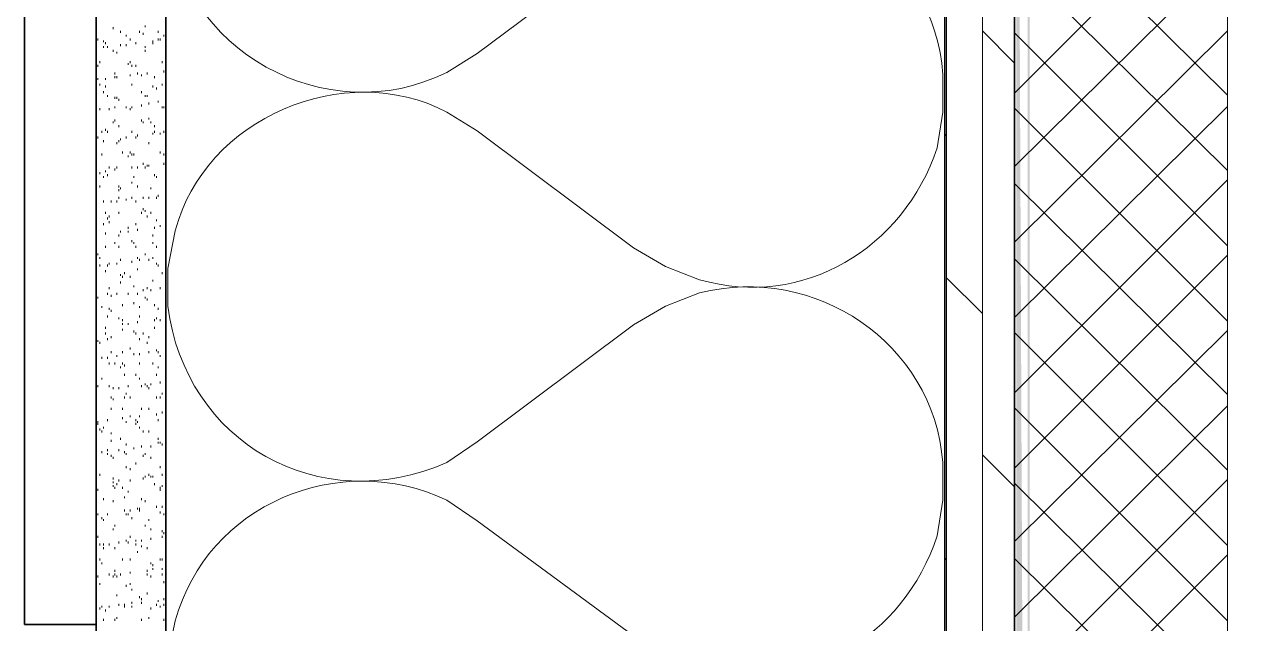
# Model space of a CAD drawing. Header units: inches. Extents: x 5 to 516, y -193 to 129.
# Drawn here: x 49.004 to 49.723, y -190.385 to -190.032 of the extents above; entities that cross this region are included whole.
import ezdxf

# ---------------------------------------------------------------- set-up
doc = ezdxf.new("R2010")
doc.units = ezdxf.units.IN
doc.header["$MEASUREMENT"] = 0
doc.layers.add('PDF7_Geometry', color=7, linetype='Continuous')
doc.layers.add('PDF7_Solid Fills', color=7, linetype='Continuous')

msp = doc.modelspace()

# ---------------------------------------------------------------- hatches: boundary and pattern name
at = {"layer": 'PDF7_Solid Fills', "transparency": 33554559}
h = msp.add_hatch(color=256, dxfattribs=at)
h.paths.add_polyline_path([(49.5935534, -190.8846732), (49.5879978, -189.5746731), (49.5879978, -190.8891177), (49.8679977, -190.8891177), (49.8702199, -190.8846734), (49.9935527, -190.8846734), (49.9935527, -190.8791178), (49.8668867, -190.8791178), (49.8646645, -190.8846734)])
h.paths.add_polyline_path([(49.5935532, -189.5757854), (49.5924421, -172.2280057), (49.5924421, -189.5757854)])
msp.add_hatch(color=256, dxfattribs=at).paths.add_polyline_path([(49.5957753, -189.6791176), (49.5946642, -189.6791176), (49.5946642, -190.8946733), (49.5957753, -190.8946733)])

# ---------------------------------------------------------------- linework, layer by layer
at = {"layer": 'PDF7_Geometry', "lineweight": 35}
for points in [[(49.545775, -172.2280057), (49.545775, -190.8946738), (49.5868862, -190.8946738), (49.5868862, -172.2280057)], [(49.0035534, -182.0613395), (49.0035534, -190.3857844), (49.0457756, -190.3857844), (49.0457756, -182.0613395)], [(49.045775, -182.0613392), (49.045775, -190.8535621), (49.0868861, -190.8535621), (49.0868861, -182.0613392)]]:
    msp.add_lwpolyline(points, close=True, dxfattribs=at)
at = {"layer": 'PDF7_Geometry', "lineweight": 15}
for points in [[(49.5468861, -190.8946733), (49.5468861, -172.2280051)], [(49.5679975, -190.8946733), (49.5679975, -172.2280051)], [(49.5868867, -190.0724511), (49.7124423, -189.9468955)], [(49.7124417, -190.0735622), (49.5868862, -189.9491177)], [(49.2524424, -190.0602288), (49.2702201, -190.0491177), (49.3624424, -189.9802288), (49.3813313, -189.9691177), (49.4013313, -189.96134)], [(49.7124417, -190.1180065), (49.5868862, -189.9935621)], [(49.5868867, -190.1157844), (49.7124423, -189.9913399)], [(49.055775, -190.0346737), (49.055775, -190.0335627)], [(49.0746639, -190.0335627), (49.0746639, -190.0324516)], [(49.0468861, -190.0413401), (49.0468861, -190.0402291)], [(49.0602194, -190.0368959), (49.0602194, -190.0357848)], [(49.0635528, -190.039118), (49.0635528, -190.0380069)], [(49.065775, -190.0413401), (49.065775, -190.0402291)], [(49.0713306, -190.0368959), (49.0713306, -190.0357848)], [(49.0735528, -190.0380069), (49.0735528, -190.0368959)], [(49.0824417, -190.0368959), (49.0824417, -190.0357848)], [(49.0824417, -190.0413401), (49.0824417, -190.0402291)], [(49.0835528, -190.0413401), (49.0835528, -190.0402291)], [(49.085775, -190.039118), (49.085775, -190.0380069)], [(49.5868867, -190.0546732), (49.5679979, -190.0357843)], [(49.7124417, -190.1624511), (49.5868862, -190.0368956)], [(49.5868867, -190.1602287), (49.7124423, -190.0357843)], [(49.0502194, -190.0424512), (49.0502194, -190.0413401)], [(49.0502194, -190.0457844), (49.0502194, -190.0446733)], [(49.0513306, -190.0435623), (49.0513306, -190.0424512)], [(49.0524417, -190.0457844), (49.0524417, -190.0446733)], [(49.055775, -190.0480071), (49.055775, -190.046896)], [(49.0579972, -190.0491182), (49.0579972, -190.0480071)], [(49.0602194, -190.0446733), (49.0602194, -190.0435623)], [(49.0635528, -190.0446733), (49.0635528, -190.0435623)], [(49.0691083, -190.0435623), (49.0691083, -190.0424512)], [(49.0746639, -190.0457844), (49.0746639, -190.0446733)], [(49.0746639, -190.0480071), (49.0746639, -190.046896)], [(49.0791083, -190.0435623), (49.0791083, -190.0424512), (49.0791083, -190.0413401)], [(49.0479972, -190.0546735), (49.0479972, -190.0535624)], [(49.0646639, -190.0557846), (49.0646639, -190.0546735)], [(49.0846639, -190.0546735), (49.0846639, -190.0535624)], [(49.0868861, -190.0502292), (49.0868861, -190.0491182)], [(49.0468861, -190.0568956), (49.0468861, -190.0557846)], [(49.0568861, -190.0613404), (49.0568861, -190.0602294)], [(49.0568861, -190.0635626), (49.0568861, -190.0624515)], [(49.0579972, -190.0635626), (49.0579972, -190.0624515)], [(49.065775, -190.0624515), (49.065775, -190.0613404)], [(49.0668861, -190.0568956), (49.0668861, -190.0557846)], [(49.0691083, -190.0568956), (49.0691083, -190.0557846)], [(49.0702194, -190.0613404), (49.0702194, -190.0602294)], [(49.0724417, -190.0624515), (49.0724417, -190.0613404)], [(49.0802194, -190.0635626), (49.0802194, -190.0624515)], [(49.085775, -190.0602294), (49.085775, -190.0591178)], [(49.5413313, -190.1046733), (49.5446646, -190.0835622), (49.5446646, -190.06134)], [(49.0468861, -190.0646737), (49.0468861, -190.0635626)], [(49.0479972, -190.0680069), (49.0479972, -190.0668958)], [(49.0513306, -190.0646737), (49.0513306, -190.0635626)], [(49.0513306, -190.0691179), (49.0513306, -190.0680069)], [(49.0668861, -190.0680069), (49.0668861, -190.0668958)], [(49.0791083, -190.0691179), (49.0791083, -190.0680069)], [(49.0813306, -190.070229), (49.0813306, -190.0691179)], [(49.0846639, -190.0680069), (49.0846639, -190.0668958)], [(49.0502194, -190.0724511), (49.0502194, -190.07134)], [(49.0524417, -190.0746738), (49.0524417, -190.0735622)], [(49.0568861, -190.0757849), (49.0568861, -190.0746738)], [(49.0579972, -190.0757849), (49.0579972, -190.0746738)], [(49.0591083, -190.0768959), (49.0591083, -190.0757849)], [(49.0724417, -190.0724511), (49.0724417, -190.07134)], [(49.0746639, -190.0746738), (49.0746639, -190.0735622)], [(49.075775, -190.0746738), (49.075775, -190.0735622)], [(49.0824417, -190.078007), (49.0824417, -190.0768959)], [(49.0868861, -190.0757849), (49.0868861, -190.0746738)], [(49.0479972, -190.0824513), (49.0479972, -190.0813402)], [(49.0535528, -190.0824513), (49.0535528, -190.0813402)], [(49.0568861, -190.0813402), (49.0568861, -190.0802291)], [(49.065775, -190.0824513), (49.065775, -190.0813402)], [(49.0668861, -190.0813402), (49.0668861, -190.0802291)], [(49.0724417, -190.0802291), (49.0724417, -190.0791181)], [(49.0768861, -190.0791181), (49.0768861, -190.078007)], [(49.0846639, -190.0813402), (49.0846639, -190.0802291)], [(49.085775, -190.0813402), (49.085775, -190.0802291)], [(49.2524424, -190.0835622), (49.2702201, -190.0946733), (49.3624424, -190.1635622), (49.3813313, -190.1746733), (49.4013313, -190.1824511)], [(49.7124417, -190.2068955), (49.5868862, -190.0813399)], [(49.5868867, -190.2046733), (49.7124423, -190.0802289)], [(49.055775, -190.0902293), (49.055775, -190.0891182)], [(49.0568861, -190.0891182), (49.0568861, -190.0880072)], [(49.0591083, -190.0924514), (49.0591083, -190.0913404)], [(49.0724417, -190.0891182), (49.0724417, -190.0880072)], [(49.0735528, -190.0902293), (49.0735528, -190.0891182)], [(49.0768861, -190.0880072), (49.0768861, -190.0868955)], [(49.0779972, -190.0902293), (49.0779972, -190.0891182)], [(49.0802194, -190.0924514), (49.0802194, -190.0913404)], [(49.0468861, -190.0991178), (49.0468861, -190.0980068)], [(49.0491083, -190.0957846), (49.0491083, -190.0946736)], [(49.0513306, -190.0946736), (49.0513306, -190.0935625)], [(49.0524417, -190.0957846), (49.0524417, -190.0946736)], [(49.0635528, -190.0991178), (49.0635528, -190.0980068)], [(49.0668861, -190.0957846), (49.0668861, -190.0946736)], [(49.0691083, -190.0991178), (49.0691083, -190.0980068)], [(49.0702194, -190.0980068), (49.0702194, -190.0968957)], [(49.0791083, -190.0968957), (49.0791083, -190.0957846)], [(49.0802194, -190.0957846), (49.0802194, -190.0946736)], [(49.0835528, -190.0968957), (49.0835528, -190.0957846)], [(49.085775, -190.0957846), (49.085775, -190.0946736)], [(49.5468861, -190.0980065), (49.545775, -190.0957843)], [(49.0502194, -190.10134), (49.0502194, -190.1002289)], [(49.0579972, -190.1024516), (49.0579972, -190.10134)], [(49.0591083, -190.10134), (49.0591083, -190.1002289)], [(49.0602194, -190.1002289), (49.0602194, -190.0991178)], [(49.0768861, -190.1024516), (49.0768861, -190.10134)], [(49.0868861, -190.1024516), (49.0868861, -190.10134)], [(49.0491083, -190.109118), (49.0491083, -190.1080069)], [(49.0613306, -190.1080069), (49.0613306, -190.1068959)], [(49.0646639, -190.110229), (49.0646639, -190.109118)], [(49.065775, -190.1080069), (49.065775, -190.1068959)], [(49.0668861, -190.109118), (49.0668861, -190.1080069)], [(49.0679972, -190.109118), (49.0679972, -190.1080069)], [(49.0835528, -190.1080069), (49.0835528, -190.1068959)], [(49.085775, -190.109118), (49.085775, -190.1080069)], [(49.0868861, -190.110229), (49.0868861, -190.109118)], [(49.045775, -190.115785), (49.045775, -190.1146733)], [(49.0479972, -190.1202292), (49.0479972, -190.1191181)], [(49.0513306, -190.1191181), (49.0513306, -190.1180071)], [(49.0524417, -190.1213403), (49.0524417, -190.1202292)], [(49.0535528, -190.116896), (49.0535528, -190.115785)], [(49.0568861, -190.1180071), (49.0568861, -190.116896)], [(49.0579972, -190.116896), (49.0579972, -190.115785)], [(49.0668861, -190.116896), (49.0668861, -190.115785)], [(49.0702194, -190.116896), (49.0702194, -190.115785)], [(49.0735528, -190.1146733), (49.0735528, -190.1135622)], [(49.0746639, -190.116896), (49.0746639, -190.115785)], [(49.075775, -190.115785), (49.075775, -190.1146733)], [(49.0768861, -190.115785), (49.0768861, -190.1146733)], [(49.0802194, -190.1213403), (49.0802194, -190.1202292)], [(49.085775, -190.1146733), (49.085775, -190.1135622)], [(49.0479972, -190.1280067), (49.0479972, -190.1268956)], [(49.0502194, -190.1224513), (49.0502194, -190.1213403)], [(49.0591083, -190.1280067), (49.0591083, -190.1268956)], [(49.0668861, -190.1257845), (49.0668861, -190.1246735)], [(49.0679972, -190.1224513), (49.0679972, -190.1213403)], [(49.0702194, -190.1280067), (49.0702194, -190.1268956)], [(49.0813306, -190.1224513), (49.0813306, -190.1213403)], [(49.0868861, -190.1224513), (49.0868861, -190.1213403)], [(49.7124417, -190.2502287), (49.5868862, -190.1257843)], [(49.5868867, -190.2491177), (49.7124423, -190.1235621)], [(49.0591083, -190.1302294), (49.0591083, -190.1291177)], [(49.0591083, -190.1346736), (49.0591083, -190.1335626)], [(49.0602194, -190.1291177), (49.0602194, -190.1280067)], [(49.0635528, -190.1357847), (49.0635528, -190.1346736)], [(49.0668861, -190.1346736), (49.0668861, -190.1335626)], [(49.0735528, -190.1346736), (49.0735528, -190.1335626)], [(49.0768861, -190.1346736), (49.0768861, -190.1335626)], [(49.0779972, -190.1291177), (49.0779972, -190.1280067)], [(49.0813306, -190.1346736), (49.0813306, -190.1335626)], [(49.0824417, -190.1335626), (49.0824417, -190.1324515)], [(49.0502194, -190.1368958), (49.0502194, -190.1357847)], [(49.0546639, -190.1368958), (49.0546639, -190.1357847)], [(49.0579972, -190.1368958), (49.0579972, -190.1357847)], [(49.0691083, -190.1368958), (49.0691083, -190.1357847)], [(49.0735528, -190.14134), (49.0735528, -190.140229)], [(49.0746639, -190.1424511), (49.0746639, -190.14134)], [(49.0868861, -190.1368958), (49.0868861, -190.1357847)], [(49.0502194, -190.1502291), (49.0502194, -190.149118)], [(49.0513306, -190.1435627), (49.0513306, -190.1424511)], [(49.0524417, -190.1468959), (49.0524417, -190.1457849)], [(49.0535528, -190.1457849), (49.0535528, -190.1446738)], [(49.0535528, -190.149118), (49.0535528, -190.148007)], [(49.0591083, -190.1435627), (49.0591083, -190.1424511)], [(49.0691083, -190.1502291), (49.0691083, -190.149118)], [(49.0724417, -190.1435627), (49.0724417, -190.1424511)], [(49.075775, -190.1457849), (49.075775, -190.1446738)], [(49.0779972, -190.1435627), (49.0779972, -190.1424511)], [(49.0813306, -190.148007), (49.0813306, -190.1468959)], [(49.0868861, -190.1502291), (49.0868861, -190.149118)], [(49.0513306, -190.1557845), (49.0513306, -190.1546734)], [(49.0591083, -190.1568955), (49.0591083, -190.1557845)], [(49.0646639, -190.1524513), (49.0646639, -190.1513402)], [(49.0646639, -190.1546734), (49.0646639, -190.1535623)], [(49.0702194, -190.1535623), (49.0702194, -190.1524513)], [(49.0791083, -190.1568955), (49.0791083, -190.1557845)], [(49.0802194, -190.1524513), (49.0802194, -190.1513402)], [(49.0835528, -190.1513402), (49.0835528, -190.1502291)], [(49.0868861, -190.1524513), (49.0868861, -190.1513402)], [(49.0924423, -190.1535622), (49.0879979, -190.1757844), (49.0879979, -190.1980066)], [(49.0513306, -190.1635625), (49.0513306, -190.1624514)], [(49.0568861, -190.1613403), (49.0568861, -190.1602293)], [(49.0591083, -190.1635625), (49.0591083, -190.1624514)], [(49.0668861, -190.1602293), (49.0668861, -190.1591182)], [(49.0679972, -190.1613403), (49.0679972, -190.1602293)], [(49.0691083, -190.1635625), (49.0691083, -190.1624514)], [(49.0791083, -190.1613403), (49.0791083, -190.1602293)], [(49.0813306, -190.1635625), (49.0813306, -190.1624514)], [(49.0468861, -190.1680067), (49.0468861, -190.1668957)], [(49.0479972, -190.1702289), (49.0479972, -190.1691178)], [(49.0602194, -190.1713405), (49.0602194, -190.1702289)], [(49.0702194, -190.1702289), (49.0702194, -190.1691178)], [(49.0713306, -190.1713405), (49.0713306, -190.1702289)], [(49.0746639, -190.1680067), (49.0746639, -190.1668957)], [(49.0768861, -190.1713405), (49.0768861, -190.1702289)], [(49.0791083, -190.1702289), (49.0791083, -190.1691178)], [(49.0868861, -190.1691178), (49.0868861, -190.1680067)], [(49.7124417, -190.2946734), (49.5868862, -190.1702289)], [(49.5868867, -190.2935623), (49.7124423, -190.1680067)], [(49.0479972, -190.1746737), (49.0479972, -190.1735626)], [(49.0513306, -190.1780069), (49.0513306, -190.1768958)], [(49.0524417, -190.1746737), (49.0524417, -190.1735626)], [(49.0535528, -190.1735626), (49.0535528, -190.1724516)], [(49.0579972, -190.1735626), (49.0579972, -190.1724516)], [(49.0668861, -190.1724516), (49.0668861, -190.1713405)], [(49.0702194, -190.1768958), (49.0702194, -190.1757848)], [(49.0813306, -190.1735626), (49.0813306, -190.1724516)], [(49.0824417, -190.1746737), (49.0824417, -190.1735626)], [(49.0602194, -190.180229), (49.0602194, -190.179118)], [(49.0602194, -190.1846733), (49.0602194, -190.1835622)], [(49.0613306, -190.1813401), (49.0613306, -190.180229)], [(49.0624417, -190.179118), (49.0624417, -190.1780069)], [(49.065775, -190.1813401), (49.065775, -190.180229)], [(49.0791083, -190.1835622), (49.0791083, -190.1824512)], [(49.0846639, -190.179118), (49.0846639, -190.1780069)], [(49.0868861, -190.1813401), (49.0868861, -190.180229)], [(49.5679975, -190.2024509), (49.5468864, -190.1813398)], [(49.0524417, -190.1913403), (49.0524417, -190.1902292)], [(49.0535528, -190.1880071), (49.0535528, -190.186896)], [(49.0546639, -190.1924513), (49.0546639, -190.1913403)], [(49.0579972, -190.1913403), (49.0579972, -190.1902292)], [(49.0646639, -190.1913403), (49.0646639, -190.1902292)], [(49.0679972, -190.186896), (49.0679972, -190.1857849)], [(49.0702194, -190.1913403), (49.0702194, -190.1902292)], [(49.0735528, -190.1891181), (49.0735528, -190.1880071)], [(49.075775, -190.1880071), (49.075775, -190.186896)], [(49.0779972, -190.1891181), (49.0779972, -190.1880071)], [(49.0835528, -190.1880071), (49.0835528, -190.186896)], [(49.2524424, -190.2902289), (49.2702201, -190.2780066), (49.3624424, -190.2091178), (49.3813313, -190.1980067), (49.4013313, -190.1902289)], [(49.045775, -190.1968956), (49.045775, -190.1957845)], [(49.0468861, -190.1935624), (49.0468861, -190.1924513)], [(49.0491083, -190.1991183), (49.0491083, -190.1980067)], [(49.0535528, -190.2002293), (49.0535528, -190.1991183)], [(49.0613306, -190.1980067), (49.0613306, -190.1968956)], [(49.0679972, -190.1968956), (49.0679972, -190.1957845)], [(49.0713306, -190.1991183), (49.0713306, -190.1980067)], [(49.0746639, -190.1935624), (49.0746639, -190.1924513)], [(49.075775, -190.1946735), (49.075775, -190.1935624)], [(49.0802194, -190.1980067), (49.0802194, -190.1968956)], [(49.0824417, -190.2002293), (49.0824417, -190.1991183)], [(49.0524417, -190.2046736), (49.0524417, -190.2035626)], [(49.0546639, -190.2013404), (49.0546639, -190.2002293)], [(49.0591083, -190.2057847), (49.0591083, -190.2046736)], [(49.0613306, -190.2068958), (49.0613306, -190.2057847)], [(49.0713306, -190.2046736), (49.0713306, -190.2035626)], [(49.0802194, -190.2068958), (49.0802194, -190.2057847)], [(49.0813306, -190.2057847), (49.0813306, -190.2046736)], [(49.0835528, -190.2068958), (49.0835528, -190.2057847)], [(49.045775, -190.21134), (49.045775, -190.2102289)], [(49.0513306, -190.21134), (49.0513306, -190.2102289)], [(49.0513306, -190.2146738), (49.0513306, -190.2135627)], [(49.0613306, -190.2091179), (49.0613306, -190.2080068)], [(49.0613306, -190.2124511), (49.0613306, -190.21134)], [(49.0646639, -190.2091179), (49.0646639, -190.2080068)], [(49.0679972, -190.2135627), (49.0679972, -190.2124511)], [(49.0691083, -190.2146738), (49.0691083, -190.2135627)], [(49.0702194, -190.2080068), (49.0702194, -190.2068958)], [(49.0735528, -190.2146738), (49.0735528, -190.2135627)], [(49.0802194, -190.21134), (49.0802194, -190.2102289)], [(49.7124417, -190.3391177), (49.5868862, -190.2135621)], [(49.5868867, -190.3368956), (49.7124423, -190.2124511)], [(49.0468861, -190.219118), (49.0468861, -190.218007)], [(49.0479972, -190.2202291), (49.0479972, -190.219118)], [(49.0524417, -190.218007), (49.0524417, -190.2168959)], [(49.0546639, -190.2168959), (49.0546639, -190.2157848)], [(49.0713306, -190.218007), (49.0713306, -190.2168959)], [(49.075775, -190.2202291), (49.075775, -190.219118)], [(49.0768861, -190.2168959), (49.0768861, -190.2157848)], [(49.0491083, -190.2291182), (49.0491083, -190.2280071)], [(49.0524417, -190.2291182), (49.0524417, -190.2280071)], [(49.0546639, -190.2257844), (49.0546639, -190.2246734)], [(49.0579972, -190.2280071), (49.0579972, -190.2268961)], [(49.0613306, -190.2257844), (49.0613306, -190.2246734)], [(49.065775, -190.2235623), (49.065775, -190.2224512)], [(49.0679972, -190.2268961), (49.0679972, -190.2257844)], [(49.0713306, -190.2268961), (49.0713306, -190.2257844)], [(49.0768861, -190.2257844), (49.0768861, -190.2246734)], [(49.0813306, -190.2246734), (49.0813306, -190.2235623)], [(49.0824417, -190.2257844), (49.0824417, -190.2246734)], [(49.0835528, -190.2280071), (49.0835528, -190.2268961)], [(49.0868861, -190.2246734), (49.0868861, -190.2235623)], [(49.0535528, -190.2324514), (49.0535528, -190.2313403)], [(49.0568861, -190.2324514), (49.0568861, -190.2313403)], [(49.0602194, -190.2346735), (49.0602194, -190.2335625)], [(49.0613306, -190.2324514), (49.0613306, -190.2313403)], [(49.0624417, -190.2335625), (49.0624417, -190.2324514)], [(49.0713306, -190.2324514), (49.0713306, -190.2313403)], [(49.0791083, -190.2324514), (49.0791083, -190.2313403)], [(49.0824417, -190.2346735), (49.0824417, -190.2335625)], [(49.0491083, -190.2413405), (49.0491083, -190.2402289)], [(49.0624417, -190.2391178), (49.0624417, -190.2380067)], [(49.0691083, -190.2391178), (49.0691083, -190.2380067)], [(49.0713306, -190.2413405), (49.0713306, -190.2402289)], [(49.0813306, -190.2391178), (49.0813306, -190.2380067)], [(49.0835528, -190.2435626), (49.0835528, -190.2424516)], [(49.0468861, -190.2457848), (49.0468861, -190.2446737)], [(49.0535528, -190.2457848), (49.0535528, -190.2446737)], [(49.055775, -190.2468958), (49.055775, -190.2457848)], [(49.0591083, -190.2468958), (49.0591083, -190.2457848)], [(49.0635528, -190.250229), (49.0635528, -190.2491179)], [(49.0646639, -190.2457848), (49.0646639, -190.2446737)], [(49.0724417, -190.2457848), (49.0724417, -190.2446737)], [(49.0746639, -190.2446737), (49.0746639, -190.2435626)], [(49.075775, -190.2457848), (49.075775, -190.2446737)], [(49.0768861, -190.2468958), (49.0768861, -190.2457848)], [(49.0779972, -190.2446737), (49.0779972, -190.2435626)], [(49.0846639, -190.250229), (49.0846639, -190.2491179)], [(49.0546639, -190.2524511), (49.0546639, -190.2513401)], [(49.055775, -190.2535622), (49.055775, -190.2524511)], [(49.0624417, -190.2524511), (49.0624417, -190.2513401)], [(49.065775, -190.2524511), (49.065775, -190.2513401)], [(49.0813306, -190.2524511), (49.0813306, -190.2513401)], [(49.0835528, -190.2524511), (49.0835528, -190.2513401)], [(49.5868867, -190.3813399), (49.7124423, -190.2568954)], [(49.0613306, -190.2591181), (49.0613306, -190.258007)], [(49.0613306, -190.2646734), (49.0613306, -190.2635624)], [(49.065775, -190.2635624), (49.065775, -190.2624513)], [(49.0713306, -190.2635624), (49.0713306, -190.2624513)], [(49.0724417, -190.2591181), (49.0724417, -190.258007)], [(49.0768861, -190.2591181), (49.0768861, -190.258007)], [(49.0813306, -190.2624513), (49.0813306, -190.2613402)], [(49.0846639, -190.2613402), (49.0846639, -190.2602292)], [(49.7124417, -190.383562), (49.5868862, -190.2580065)], [(49.0468861, -190.2680066), (49.0468861, -190.2668956), (49.0468861, -190.2657845)], [(49.0479972, -190.2713404), (49.0479972, -190.2702293)], [(49.0491083, -190.2724515), (49.0491083, -190.2713404)], [(49.0502194, -190.2702293), (49.0502194, -190.2691183)], [(49.0524417, -190.2657845), (49.0524417, -190.2646734)], [(49.0635528, -190.2668956), (49.0635528, -190.2657845)], [(49.0691083, -190.2657845), (49.0691083, -190.2646734)], [(49.0691083, -190.2680066), (49.0691083, -190.2668956)], [(49.0702194, -190.2668956), (49.0702194, -190.2657845)], [(49.0713306, -190.2702293), (49.0713306, -190.2691183)], [(49.0735528, -190.2724515), (49.0735528, -190.2713404)], [(49.0768861, -190.2724515), (49.0768861, -190.2713404)], [(49.0824417, -190.2657845), (49.0824417, -190.2646734)], [(49.0546639, -190.2735625), (49.0546639, -190.2724515)], [(49.0546639, -190.2780068), (49.0546639, -190.2768957)], [(49.0602194, -190.2768957), (49.0602194, -190.2757847)], [(49.0824417, -190.2768957), (49.0824417, -190.2757847)], [(49.0824417, -190.2791179), (49.0824417, -190.2780068)], [(49.0835528, -190.2791179), (49.0835528, -190.2780068)], [(49.0491083, -190.2846738), (49.0491083, -190.2835627)], [(49.0524417, -190.2835627), (49.0524417, -190.2824516)], [(49.0524417, -190.2857848), (49.0524417, -190.2846738)], [(49.0546639, -190.2868959), (49.0546639, -190.2857848)], [(49.0591083, -190.2835627), (49.0591083, -190.2824516)], [(49.0624417, -190.2846738), (49.0624417, -190.2835627)], [(49.0635528, -190.2802289), (49.0635528, -190.2791179)], [(49.0635528, -190.2857848), (49.0635528, -190.2846738)], [(49.0679972, -190.2824516), (49.0679972, -190.28134)], [(49.0724417, -190.28134), (49.0724417, -190.2802289)], [(49.0735528, -190.2868959), (49.0735528, -190.2857848)], [(49.0746639, -190.2857848), (49.0746639, -190.2846738)], [(49.0779972, -190.28134), (49.0779972, -190.2802289)], [(49.0846639, -190.2802289), (49.0846639, -190.2791179)], [(49.5868867, -190.3046732), (49.5679979, -190.2857843)], [(49.045775, -190.2935623), (49.045775, -190.2924512)], [(49.055775, -190.2880069), (49.055775, -190.2868959)], [(49.0635528, -190.2935623), (49.0635528, -190.2924512)], [(49.0691083, -190.2913402), (49.0691083, -190.2902291)], [(49.0779972, -190.2880069), (49.0779972, -190.2868959)], [(49.0835528, -190.2935623), (49.0835528, -190.2924512)], [(49.5413313, -190.3335622), (49.5446646, -190.3124511), (49.5446646, -190.2902289)], [(49.0479972, -190.2980071), (49.0479972, -190.296896)], [(49.055775, -190.3002292), (49.055775, -190.2991182)], [(49.065775, -190.2946734), (49.065775, -190.2935623)], [(49.0735528, -190.3002292), (49.0735528, -190.2991182)], [(49.0746639, -190.2991182), (49.0746639, -190.2980071)], [(49.0768861, -190.2980071), (49.0768861, -190.296896)], [(49.0779972, -190.2991182), (49.0779972, -190.2980071)], [(49.0791083, -190.2991182), (49.0791083, -190.2980071)], [(49.0846639, -190.2980071), (49.0846639, -190.296896)], [(49.045775, -190.3035624), (49.045775, -190.3024514)], [(49.0468861, -190.3068956), (49.0468861, -190.3057846)], [(49.055775, -190.3024514), (49.055775, -190.3013403)], [(49.055775, -190.3046735), (49.055775, -190.3035624)], [(49.0568861, -190.3057846), (49.0568861, -190.3046735)], [(49.0579972, -190.3035624), (49.0579972, -190.3024514)], [(49.0591083, -190.3013403), (49.0591083, -190.3002292)], [(49.0613306, -190.3057846), (49.0613306, -190.3046735)], [(49.0646639, -190.3080067), (49.0646639, -190.3068956)], [(49.065775, -190.3013403), (49.065775, -190.3002292)], [(49.0802194, -190.3035624), (49.0802194, -190.3024514)], [(49.0835528, -190.3068956), (49.0835528, -190.3057846), (49.0835528, -190.3046735)], [(49.0846639, -190.3046735), (49.0846639, -190.3035624)], [(49.7124417, -190.4268956), (49.5868862, -190.3024511)], [(49.5868867, -190.4257845), (49.7124423, -190.3002289)], [(49.0502194, -190.3124515), (49.0502194, -190.3113405)], [(49.055775, -190.3135626), (49.055775, -190.3124515)], [(49.0624417, -190.3113405), (49.0624417, -190.3102294)], [(49.0724417, -190.3124515), (49.0724417, -190.3113405)], [(49.0746639, -190.3135626), (49.0746639, -190.3124515)], [(49.2524424, -190.3124511), (49.2702201, -190.3246733), (49.3624424, -190.3924511), (49.3813313, -190.4046733), (49.4013313, -190.4124511)], [(49.0524417, -190.3213401), (49.0524417, -190.320229)], [(49.0624417, -190.3191179), (49.0624417, -190.3180069)], [(49.0635528, -190.3213401), (49.0635528, -190.320229)], [(49.0646639, -190.3213401), (49.0646639, -190.320229)], [(49.065775, -190.3191179), (49.065775, -190.3180069)], [(49.0702194, -190.3180069), (49.0702194, -190.3168958)], [(49.0713306, -190.3191179), (49.0713306, -190.3180069), (49.0713306, -190.3168958)], [(49.0813306, -190.3168958), (49.0813306, -190.3157847)], [(49.0835528, -190.320229), (49.0835528, -190.3191179)], [(49.0846639, -190.3168958), (49.0846639, -190.3157847)], [(49.085775, -190.3213401), (49.085775, -190.320229)], [(49.0491083, -190.3235622), (49.0491083, -190.3224511)], [(49.0502194, -190.3246738), (49.0502194, -190.3235622)], [(49.0568861, -190.328007), (49.0568861, -190.326896)], [(49.0668861, -190.3235622), (49.0668861, -190.3224511)], [(49.0746639, -190.328007), (49.0746639, -190.326896)], [(49.0768861, -190.3246738), (49.0768861, -190.3235622)], [(49.0468861, -190.3346734), (49.0468861, -190.3335624)], [(49.0635528, -190.3368956), (49.0635528, -190.3357845)], [(49.065775, -190.3346734), (49.065775, -190.3335624)], [(49.0691083, -190.3368956), (49.0691083, -190.3357845)], [(49.0724417, -190.3368956), (49.0724417, -190.3357845)], [(49.0779972, -190.3302292), (49.0779972, -190.3291181)], [(49.0779972, -190.3357845), (49.0779972, -190.3346734)], [(49.0846639, -190.3313402), (49.0846639, -190.3302292)], [(49.0846639, -190.3346734), (49.0846639, -190.3335624)], [(49.085775, -190.3324513), (49.085775, -190.3313402)], [(49.0479972, -190.3391182), (49.0479972, -190.3380072)], [(49.0502194, -190.3391182), (49.0502194, -190.3380072)], [(49.0502194, -190.3413404), (49.0502194, -190.3402293)], [(49.0535528, -190.3391182), (49.0535528, -190.3380072)], [(49.0568861, -190.3413404), (49.0568861, -190.3402293)], [(49.0591083, -190.3380072), (49.0591083, -190.3368956)], [(49.0646639, -190.3380072), (49.0646639, -190.3368956)], [(49.0691083, -190.3391182), (49.0691083, -190.3380072)], [(49.0702194, -190.3435625), (49.0702194, -190.3424515)], [(49.0724417, -190.3402293), (49.0724417, -190.3391182)], [(49.075775, -190.3413404), (49.075775, -190.3402293)], [(49.0479972, -190.3480068), (49.0479972, -190.3468957)], [(49.0491083, -190.3502289), (49.0491083, -190.3491178)], [(49.0613306, -190.3480068), (49.0613306, -190.3468957)], [(49.065775, -190.3480068), (49.065775, -190.3468957)], [(49.0779972, -190.3502289), (49.0779972, -190.3491178)], [(49.0791083, -190.35134), (49.0791083, -190.3502289)], [(49.0835528, -190.3480068), (49.0835528, -190.3468957)], [(49.0846639, -190.3480068), (49.0846639, -190.3468957)], [(49.5468861, -190.3480065), (49.545775, -190.3457843)], [(49.7124417, -190.4713399), (49.5868862, -190.3468955)], [(49.5868867, -190.4702288), (49.7124423, -190.3446733)], [(49.0468861, -190.3580069), (49.0468861, -190.3568959)], [(49.0535528, -190.3568959), (49.0535528, -190.3557848)], [(49.055775, -190.3580069), (49.055775, -190.3568959)], [(49.0568861, -190.3546737), (49.0568861, -190.3535627)], [(49.0579972, -190.3580069), (49.0579972, -190.3568959)], [(49.0602194, -190.3568959), (49.0602194, -190.3557848)], [(49.065775, -190.3557848), (49.065775, -190.3546737)], [(49.075775, -190.3568959), (49.075775, -190.3557848)], [(49.0779972, -190.3580069), (49.0779972, -190.3568959)], [(49.0791083, -190.3535627), (49.0791083, -190.3524516)], [(49.0846639, -190.3535627), (49.0846639, -190.3524516)], [(49.0846639, -190.3568959), (49.0846639, -190.3557848)], [(49.0479972, -190.3624512), (49.0479972, -190.3613401)], [(49.0635528, -190.3635623), (49.0635528, -190.3624512)], [(49.065775, -190.3624512), (49.065775, -190.3613401)], [(49.0668861, -190.365785), (49.0668861, -190.3646733)], [(49.085775, -190.3613401), (49.085775, -190.3602291)], [(49.0579972, -190.3691182), (49.0579972, -190.3680071)], [(49.0713306, -190.3702292), (49.0713306, -190.3691182)], [(49.0724417, -190.3713403), (49.0724417, -190.3702292)], [(49.075775, -190.3680071), (49.075775, -190.366896)], [(49.0824417, -190.3724514), (49.0824417, -190.3713403)], [(49.085775, -190.3713403), (49.085775, -190.3702292)], [(49.0479972, -190.3768956), (49.0479972, -190.3757846)], [(49.0513306, -190.3780067), (49.0513306, -190.3768956)], [(49.0535528, -190.3757846), (49.0535528, -190.3746735)], [(49.0591083, -190.3746735), (49.0591083, -190.3735624)], [(49.0624417, -190.3757846), (49.0624417, -190.3746735), (49.0624417, -190.3735624)], [(49.0668861, -190.3735624), (49.0668861, -190.3724514)], [(49.0668861, -190.3757846), (49.0668861, -190.3746735)], [(49.0724417, -190.3735624), (49.0724417, -190.3724514)], [(49.0779972, -190.3768956), (49.0779972, -190.3757846)], [(49.0813306, -190.3746735), (49.0813306, -190.3735624)], [(49.0835528, -190.3757846), (49.0835528, -190.3746735)], [(49.085775, -190.3746735), (49.085775, -190.3735624)], [(49.0502194, -190.3835626), (49.0502194, -190.3824515)], [(49.0568861, -190.3835626), (49.0568861, -190.3824515)], [(49.0579972, -190.3824515), (49.0579972, -190.3813405)], [(49.0724417, -190.3835626), (49.0724417, -190.3824515)], [(49.0768861, -190.3824515), (49.0768861, -190.3813405)], [(49.085775, -190.3835626), (49.085775, -190.3824515)], [(49.0868861, -190.3846737), (49.0868861, -190.3835626)], [(49.0924423, -190.3835622), (49.0879979, -190.4046733), (49.0879979, -190.4268956)]]:
    msp.add_lwpolyline(points, dxfattribs=at)
for points in [[(49.7124417, -190.8946738), (49.7124417, -176.6857833), (49.5868862, -176.6857833), (49.5868862, -190.8946738)], [(49.065775, -190.0535624), (49.065775, -190.0546735)], [(49.075775, -190.0602294), (49.075775, -190.0613404)], [(49.0635528, -190.0802291), (49.0635528, -190.0813402)], [(49.0602194, -190.1535623), (49.0602194, -190.1546734)], [(49.0546639, -190.258007), (49.0546639, -190.2591181)], [(49.0468861, -190.320229), (49.0468861, -190.3213401)], [(49.055775, -190.3291181), (49.055775, -190.3302292)], [(49.0568861, -190.3557848), (49.0568861, -190.3568959)], [(49.075775, -190.3535627), (49.075775, -190.3546737)], [(49.0491083, -190.3746735), (49.0491083, -190.3757846)]]:
    msp.add_lwpolyline(points, close=True, dxfattribs=at)
for points in [[(49.5446646, -190.06134), (49.5401461, -189.991414), (49.4686461, -189.9429325), (49.4013313, -189.96134)], [(49.0879979, -189.9680066), (49.0945905, -190.047377), (49.1814053, -190.0953214), (49.2524424, -190.0602288)], [(49.2524424, -190.0835622), (49.1919979, -190.0520622), (49.1096831, -190.0871733), (49.0924423, -190.1535622)], [(49.4013313, -190.1824511), (49.4626461, -190.2000622), (49.5214609, -190.163914), (49.5413313, -190.1046733)], [(49.5446646, -190.2902289), (49.5388683, -190.219377), (49.469535, -190.1731178), (49.4013313, -190.1902289)], [(49.0879979, -190.1980066), (49.0983498, -190.2784141), (49.1768312, -190.3233215), (49.2524424, -190.2902289)], [(49.2524424, -190.3124511), (49.1891275, -190.2823215), (49.1112386, -190.3149141), (49.0924423, -190.3835622)], [(49.4013313, -190.4124511), (49.4637572, -190.4269882), (49.5211646, -190.3940252), (49.5413313, -190.3335622)]]:
    msp.add_open_spline(points, degree=3, dxfattribs=at)

doc.saveas('drawing.dxf')
